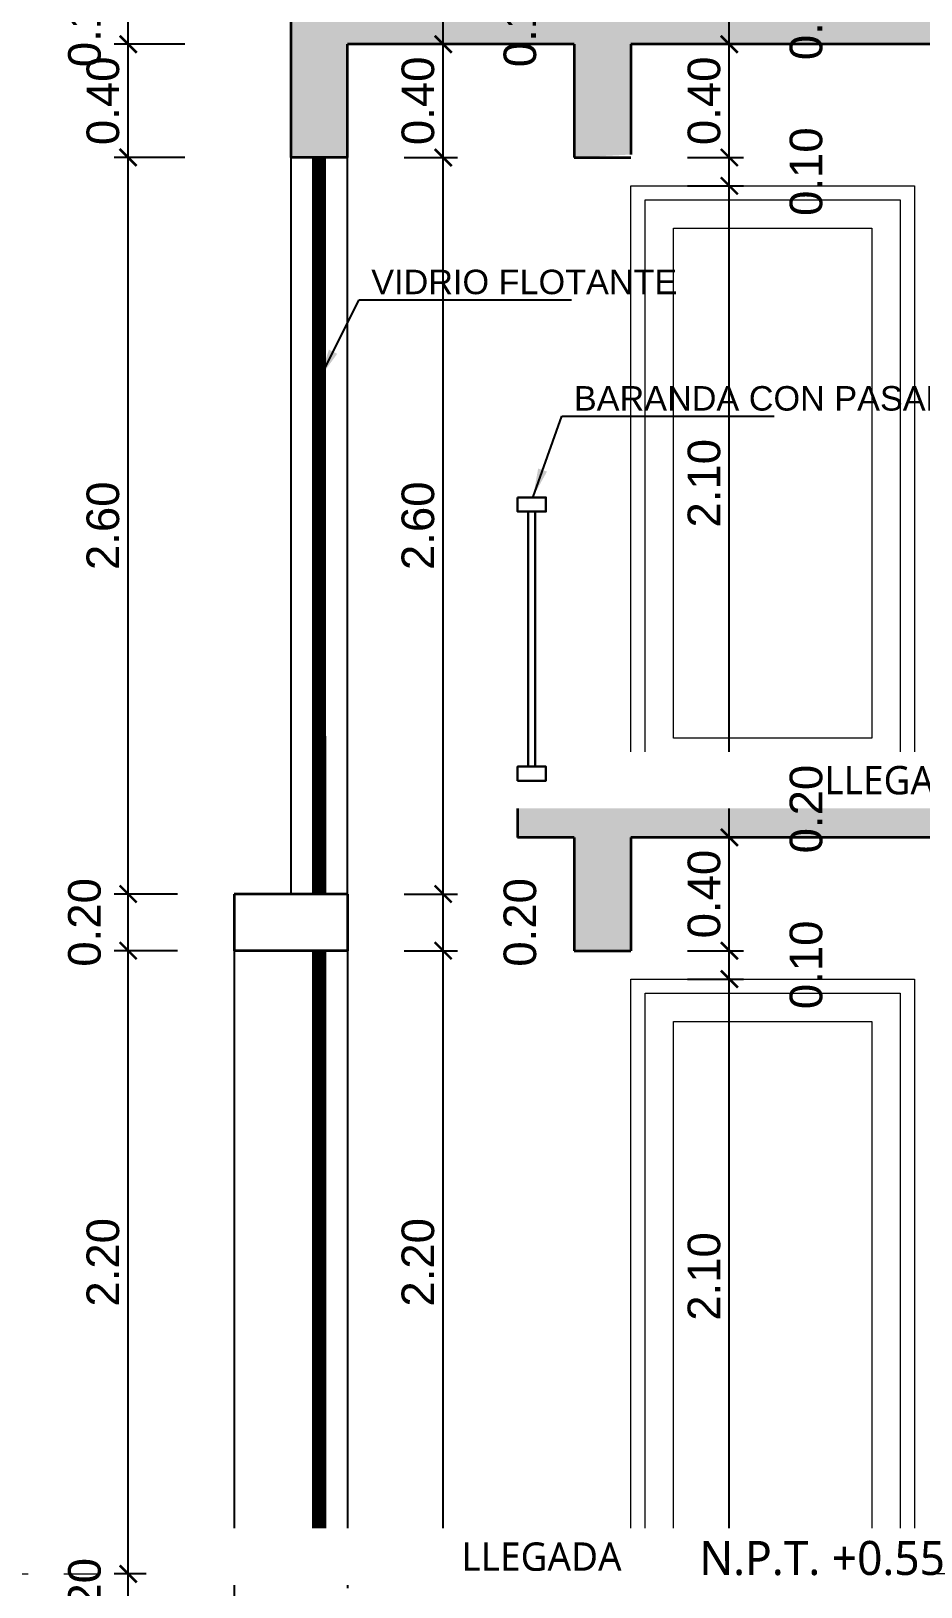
# Model space of a CAD drawing. Header units: feet. Extents: x -417 to 46, y -646 to -218.
# Drawn here: x -90.54 to -87.41, y -590.18 to -584.69 of the extents above; entities that cross this region are included whole.
import ezdxf

# ---------------------------------------------------------------- set-up
doc = ezdxf.new("R2010")
doc.units = ezdxf.units.FT
doc.header["$MEASUREMENT"] = 0
doc.linetypes.add('HIDDEN', pattern=[0.375, 0.25, -0.125])
for name, color, linetype, lineweight in [('A-WALL', 4, 'Continuous', 25), ('DIM-COTAS', 1, 'Continuous', 5), ('FURN', 2, 'Continuous', 30), ('MB', 2, 'Continuous', 20), ('Piso', 8, 'Continuous', 9), ('PUERTA', 8, 'Continuous', 9), ('TXT', 2, 'Continuous', 9), ('VUELOS', 8, 'HIDDEN', 0)]:
    doc.layers.add(name, color=color, linetype=linetype, lineweight=lineweight)
for name, color, linetype in [('DIM', 10, 'Continuous'), ('ESCALERAS', 2, 'Continuous'), ('TEXXT', 8, 'Continuous')]:
    doc.layers.add(name, color=color, linetype=linetype)
doc.styles.add('ads', font='trebuc.ttf', dxfattribs={"height": 0.14})
doc.styles.add('DAMIAN', font='arial.ttf', dxfattribs={"height": 0.12})
doc.styles.get("Standard").update_dxf_attribs({"font": 'arial.ttf', "height": 0.115})
doc.dimstyles.new('KEILY', dxfattribs={"dimtxt": 0.115, "dimasz": 0.06, "dimexe": 0.05, "dimexo": 0.2, "dimgap": 0.03, "dimtad": 1, "dimzin": 1, "dimdsep": 46, "dimtxsty": 'Standard', "dimblk": 'ARCHTICK', "dimcen": 2.5, "dimdle": 0.03, "dimclrd": 256, "dimclre": 256, "dimclrt": 7, "dimadec": 0, "dimazin": 0, "dimtfac": 1, "dimtmove": 2, "dimatfit": 3, "dimfxl": 0.2, "dimfxlon": 1, "dimtolj": 1, "dimtzin": 1, "dimarcsym": 0})

# ---------------------------------------------------------------- blocks, each defined once
blk = doc.blocks.new('_ArchTick')
at = {"layer": 'DIM-COTAS', "color": 0, "const_width": 0.15}
blk.add_lwpolyline([(-0.5, -0.5), (0.5, 0.5)], dxfattribs=at)
blk = doc.blocks.new('*D3076')
at = {"layer": 'Defpoints', "color": 0, "transparency": 16777216}
for p in [(-90.2017, -590.1376), (-89.8283, -590.1376, -0.0001), (-89.8283, -590.3376)]:
    blk.add_point(p, dxfattribs=at)
at = {"layer": 'DIM', "lineweight": -2, "transparency": 16777216}
for p, q in [((-90.2017, -590.3676), (-90.2017, -590.1076)), ((-90.0283, -590.1376), (-90.2517, -590.1376)), ((-90.0283, -590.3376), (-90.2517, -590.3376))]:
    blk.add_line(p, q, dxfattribs=at)
at = {"layer": 'DIM', "lineweight": -2, "transparency": 16777216, "xscale": 0.06, "yscale": 0.06, "zscale": 0.06}
for p, rotation in [((-90.2017, -590.1376), 90), ((-90.2017, -590.3376), 270)]:
    blk.add_blockref('_ArchTick', p, dxfattribs=dict(at, rotation=rotation))
at = {"layer": 'DIM', "color": 7, "transparency": 16777216, "insert": (-90.3554, -590.2376), "char_height": 0.115, "attachment_point": 5, "rotation": 90}
blk.add_mtext('\\A1;0.20', dxfattribs=at)
blk = doc.blocks.new('*D3077')
at = {"layer": 'Defpoints', "color": 0, "transparency": 16777216}
for p in [(-90.2017, -587.9376), (-89.8283, -587.9376, -0.005), (-89.8283, -590.1376, -0.0001)]:
    blk.add_point(p, dxfattribs=at)
at = {"layer": 'DIM', "lineweight": -2, "transparency": 16777216}
for p, q in [((-90.0283, -587.9376), (-90.2517, -587.9376)), ((-90.2017, -590.1676), (-90.2017, -587.9076)), ((-90.0283, -590.1376), (-90.2517, -590.1376))]:
    blk.add_line(p, q, dxfattribs=at)
at = {"layer": 'DIM', "lineweight": -2, "transparency": 16777216, "xscale": 0.06, "yscale": 0.06, "zscale": 0.06}
for p, rotation in [((-90.2017, -587.9376), 90), ((-90.2017, -590.1376), 270)]:
    blk.add_blockref('_ArchTick', p, dxfattribs=dict(at, rotation=rotation))
at = {"layer": 'DIM', "color": 7, "transparency": 16777216, "insert": (-90.2904, -589.0376), "char_height": 0.115, "attachment_point": 5, "rotation": 90}
blk.add_mtext('\\A1;2.20', dxfattribs=at)
blk = doc.blocks.new('*D3078')
at = {"layer": 'Defpoints', "color": 0, "transparency": 16777216}
for p in [(-90.2017, -587.7376), (-89.8283, -587.7376, -0.0054), (-89.8283, -587.9376, -0.005)]:
    blk.add_point(p, dxfattribs=at)
at = {"layer": 'DIM', "lineweight": -2, "transparency": 16777216}
for p, q in [((-90.2017, -587.9676), (-90.2017, -587.7076)), ((-90.0283, -587.7376), (-90.2517, -587.7376)), ((-90.0283, -587.9376), (-90.2517, -587.9376))]:
    blk.add_line(p, q, dxfattribs=at)
at = {"layer": 'DIM', "lineweight": -2, "transparency": 16777216, "xscale": 0.06, "yscale": 0.06, "zscale": 0.06}
for p, rotation in [((-90.2017, -587.7376), 90), ((-90.2017, -587.9376), 270)]:
    blk.add_blockref('_ArchTick', p, dxfattribs=dict(at, rotation=rotation))
at = {"layer": 'DIM', "color": 7, "transparency": 16777216, "insert": (-90.3554, -587.8376), "char_height": 0.115, "attachment_point": 5, "rotation": 90}
blk.add_mtext('\\A1;0.20', dxfattribs=at)
blk = doc.blocks.new('*D3079')
at = {"layer": 'Defpoints', "color": 0, "transparency": 16777216}
for p in [(-90.2017, -585.1375), (-89.6283, -585.1375, -0.0429), (-89.8283, -587.7376, -0.0054)]:
    blk.add_point(p, dxfattribs=at)
at = {"layer": 'DIM', "lineweight": -2, "transparency": 16777216}
for p, q in [((-90.0023, -585.1375), (-90.2517, -585.1375)), ((-90.2017, -587.7676), (-90.2017, -585.1075)), ((-90.0283, -587.7376), (-90.2517, -587.7376))]:
    blk.add_line(p, q, dxfattribs=at)
at = {"layer": 'DIM', "lineweight": -2, "transparency": 16777216, "xscale": 0.06, "yscale": 0.06, "zscale": 0.06}
for p, rotation in [((-90.2017, -585.1375), 90), ((-90.2017, -587.7376), 270)]:
    blk.add_blockref('_ArchTick', p, dxfattribs=dict(at, rotation=rotation))
at = {"layer": 'DIM', "color": 7, "transparency": 16777216, "insert": (-90.2904, -586.4376), "char_height": 0.115, "attachment_point": 5, "rotation": 90}
blk.add_mtext('\\A1;2.60', dxfattribs=at)
blk = doc.blocks.new('*D3080')
at = {"layer": 'Defpoints', "color": 0, "transparency": 16777216}
for p in [(-90.2017, -584.7377), (-89.4283, -584.7377, -0.0054), (-89.6283, -585.1375, -0.0429)]:
    blk.add_point(p, dxfattribs=at)
at = {"layer": 'DIM', "lineweight": -2, "transparency": 16777216}
for p, q in [((-90.0017, -584.7377), (-90.2517, -584.7377)), ((-90.2017, -585.1675), (-90.2017, -584.7077)), ((-90.0023, -585.1375), (-90.2517, -585.1375))]:
    blk.add_line(p, q, dxfattribs=at)
at = {"layer": 'DIM', "lineweight": -2, "transparency": 16777216, "xscale": 0.06, "yscale": 0.06, "zscale": 0.06}
for p, rotation in [((-90.2017, -584.7377), 90), ((-90.2017, -585.1375), 270)]:
    blk.add_blockref('_ArchTick', p, dxfattribs=dict(at, rotation=rotation))
at = {"layer": 'DIM', "color": 7, "transparency": 16777216, "insert": (-90.2904, -584.9376), "char_height": 0.115, "attachment_point": 5, "rotation": 90}
blk.add_mtext('\\A1;0.40', dxfattribs=at)
blk = doc.blocks.new('*D3081')
at = {"layer": 'Defpoints', "color": 0, "transparency": 16777216}
for p in [(-90.2017, -584.5876), (-89.6283, -584.5876, -0.0586), (-89.4283, -584.7377, -0.0054)]:
    blk.add_point(p, dxfattribs=at)
at = {"layer": 'DIM', "lineweight": -2, "transparency": 16777216}
for p, q in [((-90.0028, -584.5876), (-90.2517, -584.5876)), ((-90.2017, -584.7677), (-90.2017, -584.5576)), ((-90.0017, -584.7377), (-90.2517, -584.7377))]:
    blk.add_line(p, q, dxfattribs=at)
at = {"layer": 'DIM', "lineweight": -2, "transparency": 16777216, "xscale": 0.06, "yscale": 0.06, "zscale": 0.06}
for p, rotation in [((-90.2017, -584.5876), 90), ((-90.2017, -584.7377), 270)]:
    blk.add_blockref('_ArchTick', p, dxfattribs=dict(at, rotation=rotation))
at = {"layer": 'DIM', "color": 7, "transparency": 16777216, "insert": (-90.3554, -584.6626), "char_height": 0.115, "attachment_point": 5, "rotation": 90}
blk.add_mtext('\\A1;0.15', dxfattribs=at)
blk = doc.blocks.new('*D3088')
at = {"layer": 'Defpoints', "color": 0, "transparency": 16777216}
for p in [(-89.4283, -587.9376, -0.005), (-89.0905, -587.9376), (-89.5283, -590.1376)]:
    blk.add_point(p, dxfattribs=at)
at = {"layer": 'DIM', "lineweight": -2, "transparency": 16777216}
for p, q in [((-89.2283, -587.9376), (-89.0405, -587.9376)), ((-89.0905, -590.1676), (-89.0905, -587.9076)), ((-89.2905, -590.1376), (-89.0405, -590.1376))]:
    blk.add_line(p, q, dxfattribs=at)
at = {"layer": 'DIM', "lineweight": -2, "transparency": 16777216, "xscale": 0.06, "yscale": 0.06, "zscale": 0.06}
for p, rotation in [((-89.0905, -587.9376), 90), ((-89.0905, -590.1376), 270)]:
    blk.add_blockref('_ArchTick', p, dxfattribs=dict(at, rotation=rotation))
at = {"layer": 'DIM', "color": 7, "transparency": 16777216, "insert": (-89.1792, -589.0376), "char_height": 0.115, "attachment_point": 5, "rotation": 90}
blk.add_mtext('\\A1;2.20', dxfattribs=at)
blk = doc.blocks.new('*D3089')
at = {"layer": 'Defpoints', "color": 0, "transparency": 16777216}
for p in [(-89.4283, -587.7376, -0.0054), (-89.0905, -587.7376), (-89.4283, -587.9376, -0.005)]:
    blk.add_point(p, dxfattribs=at)
at = {"layer": 'DIM', "lineweight": -2, "transparency": 16777216}
for p, q in [((-89.0905, -587.9676), (-89.0905, -587.7076)), ((-89.2283, -587.7376), (-89.0405, -587.7376)), ((-89.2283, -587.9376), (-89.0405, -587.9376))]:
    blk.add_line(p, q, dxfattribs=at)
at = {"layer": 'DIM', "lineweight": -2, "transparency": 16777216, "xscale": 0.06, "yscale": 0.06, "zscale": 0.06}
for p, rotation in [((-89.0905, -587.7376), 90), ((-89.0905, -587.9376), 270)]:
    blk.add_blockref('_ArchTick', p, dxfattribs=dict(at, rotation=rotation))
at = {"layer": 'DIM', "color": 7, "transparency": 16777216, "insert": (-88.8194, -587.8376), "char_height": 0.115, "attachment_point": 5, "rotation": 90}
blk.add_mtext('\\A1;0.20', dxfattribs=at)
blk = doc.blocks.new('*D3090')
at = {"layer": 'Defpoints', "color": 0, "transparency": 16777216}
for p in [(-89.4283, -585.1375, -0.0054), (-89.0905, -585.1375), (-89.4283, -587.7376, -0.0054)]:
    blk.add_point(p, dxfattribs=at)
at = {"layer": 'DIM', "lineweight": -2, "transparency": 16777216}
for p, q in [((-89.2283, -585.1375), (-89.0405, -585.1375)), ((-89.0905, -587.7676), (-89.0905, -585.1075)), ((-89.2283, -587.7376), (-89.0405, -587.7376))]:
    blk.add_line(p, q, dxfattribs=at)
at = {"layer": 'DIM', "lineweight": -2, "transparency": 16777216, "xscale": 0.06, "yscale": 0.06, "zscale": 0.06}
for p, rotation in [((-89.0905, -585.1375), 90), ((-89.0905, -587.7376), 270)]:
    blk.add_blockref('_ArchTick', p, dxfattribs=dict(at, rotation=rotation))
at = {"layer": 'DIM', "color": 7, "transparency": 16777216, "insert": (-89.1792, -586.4376), "char_height": 0.115, "attachment_point": 5, "rotation": 90}
blk.add_mtext('\\A1;2.60', dxfattribs=at)
blk = doc.blocks.new('*D3091')
at = {"layer": 'Defpoints', "color": 0, "transparency": 16777216}
for p in [(-89.4283, -584.7377, -0.0054), (-89.0905, -584.7377), (-89.4283, -585.1375, -0.0054)]:
    blk.add_point(p, dxfattribs=at)
at = {"layer": 'DIM', "lineweight": -2, "transparency": 16777216}
for p, q in [((-89.2283, -584.7377), (-89.0405, -584.7377)), ((-89.0905, -585.1675), (-89.0905, -584.7077)), ((-89.2283, -585.1375), (-89.0405, -585.1375))]:
    blk.add_line(p, q, dxfattribs=at)
at = {"layer": 'DIM', "lineweight": -2, "transparency": 16777216, "xscale": 0.06, "yscale": 0.06, "zscale": 0.06}
for p, rotation in [((-89.0905, -584.7377), 90), ((-89.0905, -585.1375), 270)]:
    blk.add_blockref('_ArchTick', p, dxfattribs=dict(at, rotation=rotation))
at = {"layer": 'DIM', "color": 7, "transparency": 16777216, "insert": (-89.1792, -584.9376), "char_height": 0.115, "attachment_point": 5, "rotation": 90}
blk.add_mtext('\\A1;0.40', dxfattribs=at)
blk = doc.blocks.new('*D3092')
at = {"layer": 'Defpoints', "color": 0, "transparency": 16777216}
for p in [(-89.4283, -584.5876, -0.0054), (-89.0905, -584.5876), (-89.4283, -584.7377, -0.0054)]:
    blk.add_point(p, dxfattribs=at)
at = {"layer": 'DIM', "lineweight": -2, "transparency": 16777216}
for p, q in [((-89.2283, -584.5876), (-89.0405, -584.5876)), ((-89.0905, -584.7677), (-89.0905, -584.5576)), ((-89.2283, -584.7377), (-89.0405, -584.7377))]:
    blk.add_line(p, q, dxfattribs=at)
at = {"layer": 'DIM', "lineweight": -2, "transparency": 16777216, "xscale": 0.06, "yscale": 0.06, "zscale": 0.06}
for p, rotation in [((-89.0905, -584.5876), 90), ((-89.0905, -584.7377), 270)]:
    blk.add_blockref('_ArchTick', p, dxfattribs=dict(at, rotation=rotation))
at = {"layer": 'DIM', "color": 7, "transparency": 16777216, "insert": (-88.8194, -584.6626), "char_height": 0.115, "attachment_point": 5, "rotation": 90}
blk.add_mtext('\\A1;0.15', dxfattribs=at)
blk = doc.blocks.new('*D3094')
at = {"layer": 'Defpoints', "color": 0, "transparency": 16777216}
for p in [(-88.4283, -588.0376, -0.0001), (-88.0814, -588.0376), (-88.4283, -590.1376, -0.0001)]:
    blk.add_point(p, dxfattribs=at)
at = {"layer": 'DIM', "lineweight": -2, "transparency": 16777216}
for p, q in [((-88.2283, -588.0376), (-88.0314, -588.0376)), ((-88.0814, -590.1676), (-88.0814, -588.0076)), ((-88.2283, -590.1376), (-88.0314, -590.1376))]:
    blk.add_line(p, q, dxfattribs=at)
at = {"layer": 'DIM', "lineweight": -2, "transparency": 16777216, "xscale": 0.06, "yscale": 0.06, "zscale": 0.06}
for p, rotation in [((-88.0814, -588.0376), 90), ((-88.0814, -590.1376), 270)]:
    blk.add_blockref('_ArchTick', p, dxfattribs=dict(at, rotation=rotation))
at = {"layer": 'DIM', "color": 7, "transparency": 16777216, "insert": (-88.1701, -589.0876), "char_height": 0.115, "attachment_point": 5, "rotation": 90}
blk.add_mtext('\\A1;2.10', dxfattribs=at)
blk = doc.blocks.new('*D3095')
at = {"layer": 'Defpoints', "color": 0, "transparency": 16777216}
for p in [(-88.4283, -587.9376, -0.0373), (-88.0814, -587.9376), (-88.4283, -588.0376, -0.0001)]:
    blk.add_point(p, dxfattribs=at)
at = {"layer": 'DIM', "lineweight": -2, "transparency": 16777216}
for p, q in [((-88.2292, -587.9376), (-88.0314, -587.9376)), ((-88.0814, -588.0676), (-88.0814, -587.9076)), ((-88.2283, -588.0376), (-88.0314, -588.0376))]:
    blk.add_line(p, q, dxfattribs=at)
at = {"layer": 'DIM', "lineweight": -2, "transparency": 16777216, "xscale": 0.06, "yscale": 0.06, "zscale": 0.06}
for p, rotation in [((-88.0814, -587.9376), 90), ((-88.0814, -588.0376), 270)]:
    blk.add_blockref('_ArchTick', p, dxfattribs=dict(at, rotation=rotation))
at = {"layer": 'DIM', "color": 7, "transparency": 16777216, "insert": (-87.8102, -587.9876), "char_height": 0.115, "attachment_point": 5, "rotation": 90}
blk.add_mtext('\\A1;0.10', dxfattribs=at)
blk = doc.blocks.new('*D3096')
at = {"layer": 'Defpoints', "color": 0, "transparency": 16777216}
for p in [(-88.4283, -587.5377, -0.0337), (-88.0814, -587.5377), (-88.4283, -587.9376, -0.0373)]:
    blk.add_point(p, dxfattribs=at)
at = {"layer": 'DIM', "lineweight": -2, "transparency": 16777216}
for p, q in [((-88.229, -587.5377), (-88.0314, -587.5377)), ((-88.0814, -587.9676), (-88.0814, -587.5077)), ((-88.2292, -587.9376), (-88.0314, -587.9376))]:
    blk.add_line(p, q, dxfattribs=at)
at = {"layer": 'DIM', "lineweight": -2, "transparency": 16777216, "xscale": 0.06, "yscale": 0.06, "zscale": 0.06}
for p, rotation in [((-88.0814, -587.5377), 90), ((-88.0814, -587.9376), 270)]:
    blk.add_blockref('_ArchTick', p, dxfattribs=dict(at, rotation=rotation))
at = {"layer": 'DIM', "color": 7, "transparency": 16777216, "insert": (-88.1701, -587.7376), "char_height": 0.115, "attachment_point": 5, "rotation": 90}
blk.add_mtext('\\A1;0.40', dxfattribs=at)
blk = doc.blocks.new('*D3097')
at = {"layer": 'Defpoints', "color": 0, "transparency": 16777216}
for p in [(-88.0886, -587.3376, -0.0213), (-88.0814, -587.3376), (-88.4283, -587.5377, -0.0337)]:
    blk.add_point(p, dxfattribs=at)
at = {"layer": 'DIM', "lineweight": -2, "transparency": 16777216}
for p, q in [((-88.0814, -587.5677), (-88.0814, -587.3076)), ((-88.0783, -587.3376), (-88.0314, -587.3376)), ((-88.229, -587.5377), (-88.0314, -587.5377))]:
    blk.add_line(p, q, dxfattribs=at)
at = {"layer": 'DIM', "lineweight": -2, "transparency": 16777216, "xscale": 0.06, "yscale": 0.06, "zscale": 0.06}
for p, rotation in [((-88.0814, -587.3376), 90), ((-88.0814, -587.5377), 270)]:
    blk.add_blockref('_ArchTick', p, dxfattribs=dict(at, rotation=rotation))
at = {"layer": 'DIM', "color": 7, "transparency": 16777216, "insert": (-87.8102, -587.4376), "char_height": 0.115, "attachment_point": 5, "rotation": 90}
blk.add_mtext('\\A1;0.20', dxfattribs=at)
blk = doc.blocks.new('*D2846')
at = {"layer": 'Defpoints', "color": 0, "transparency": 16777216}
for p in [(-88.4283, -585.2376, -0.0001), (-88.0814, -585.2376), (-88.4283, -587.3376, -0.0001)]:
    blk.add_point(p, dxfattribs=at)
at = {"layer": 'DIM', "lineweight": -2, "transparency": 16777216}
for p, q in [((-88.2283, -585.2376), (-88.0314, -585.2376)), ((-88.0814, -587.3676), (-88.0814, -585.2076)), ((-88.2283, -587.3376), (-88.0314, -587.3376))]:
    blk.add_line(p, q, dxfattribs=at)
at = {"layer": 'DIM', "lineweight": -2, "transparency": 16777216, "xscale": 0.06, "yscale": 0.06, "zscale": 0.06}
for p, rotation in [((-88.0814, -585.2376), 90), ((-88.0814, -587.3376), 270)]:
    blk.add_blockref('_ArchTick', p, dxfattribs=dict(at, rotation=rotation))
at = {"layer": 'DIM', "color": 7, "transparency": 16777216, "insert": (-88.1701, -586.2876), "char_height": 0.115, "attachment_point": 5, "rotation": 90}
blk.add_mtext('\\A1;2.10', dxfattribs=at)
blk = doc.blocks.new('*D2847')
at = {"layer": 'Defpoints', "color": 0, "transparency": 16777216}
for p in [(-88.4283, -585.1376, -0.0373), (-88.0814, -585.1376), (-88.4283, -585.2376, -0.0001)]:
    blk.add_point(p, dxfattribs=at)
at = {"layer": 'DIM', "lineweight": -2, "transparency": 16777216}
for p, q in [((-88.2292, -585.1376), (-88.0314, -585.1376)), ((-88.0814, -585.2676), (-88.0814, -585.1076)), ((-88.2283, -585.2376), (-88.0314, -585.2376))]:
    blk.add_line(p, q, dxfattribs=at)
at = {"layer": 'DIM', "lineweight": -2, "transparency": 16777216, "xscale": 0.06, "yscale": 0.06, "zscale": 0.06}
for p, rotation in [((-88.0814, -585.1376), 90), ((-88.0814, -585.2376), 270)]:
    blk.add_blockref('_ArchTick', p, dxfattribs=dict(at, rotation=rotation))
at = {"layer": 'DIM', "color": 7, "transparency": 16777216, "insert": (-87.8102, -585.1876), "char_height": 0.115, "attachment_point": 5, "rotation": 90}
blk.add_mtext('\\A1;0.10', dxfattribs=at)
blk = doc.blocks.new('*D2848')
at = {"layer": 'Defpoints', "color": 0, "transparency": 16777216}
for p in [(-88.4283, -584.7377, -0.0337), (-88.0814, -584.7377), (-88.4283, -585.1376, -0.0373)]:
    blk.add_point(p, dxfattribs=at)
at = {"layer": 'DIM', "lineweight": -2, "transparency": 16777216}
for p, q in [((-88.229, -584.7377), (-88.0314, -584.7377)), ((-88.0814, -585.1676), (-88.0814, -584.7077)), ((-88.2292, -585.1376), (-88.0314, -585.1376))]:
    blk.add_line(p, q, dxfattribs=at)
at = {"layer": 'DIM', "lineweight": -2, "transparency": 16777216, "xscale": 0.06, "yscale": 0.06, "zscale": 0.06}
for p, rotation in [((-88.0814, -584.7377), 90), ((-88.0814, -585.1376), 270)]:
    blk.add_blockref('_ArchTick', p, dxfattribs=dict(at, rotation=rotation))
at = {"layer": 'DIM', "color": 7, "transparency": 16777216, "insert": (-88.1701, -584.9376), "char_height": 0.115, "attachment_point": 5, "rotation": 90}
blk.add_mtext('\\A1;0.40', dxfattribs=at)
blk = doc.blocks.new('*D2849')
at = {"layer": 'Defpoints', "color": 0, "transparency": 16777216}
for p in [(-88.0886, -584.5376, -0.0213), (-88.0814, -584.5376), (-88.4283, -584.7377, -0.0337)]:
    blk.add_point(p, dxfattribs=at)
at = {"layer": 'DIM', "lineweight": -2, "transparency": 16777216}
for p, q in [((-88.0814, -584.7677), (-88.0814, -584.5076)), ((-88.0783, -584.5376), (-88.0314, -584.5376)), ((-88.229, -584.7377), (-88.0314, -584.7377))]:
    blk.add_line(p, q, dxfattribs=at)
at = {"layer": 'DIM', "lineweight": -2, "transparency": 16777216, "xscale": 0.06, "yscale": 0.06, "zscale": 0.06}
for p, rotation in [((-88.0814, -584.5376), 90), ((-88.0814, -584.7377), 270)]:
    blk.add_blockref('_ArchTick', p, dxfattribs=dict(at, rotation=rotation))
at = {"layer": 'DIM', "color": 7, "transparency": 16777216, "insert": (-87.8102, -584.6376), "char_height": 0.115, "attachment_point": 5, "rotation": 90}
blk.add_mtext('\\A1;0.20', dxfattribs=at)
blk = doc.blocks.new('A$C47074A5C')
at = {"layer": 'FURN'}
for points in [[(0, 1), (0.1, 1), (0.1, 0.95), (0, 0.95)], [(0.0375, 0.05), (0.0625, 0.05), (0.0625, 0.95), (0.0375, 0.95)], [(0, 0), (0.1, 0), (0.1, 0.05), (0, 0.05)]]:
    blk.add_lwpolyline(points, close=True, dxfattribs=at)

msp = doc.modelspace()

# ---------------------------------------------------------------- hatches: boundary and pattern name
at = {"layer": 'Piso'}
h = msp.add_hatch(dxfattribs=at)
h.set_pattern_fill('AR-CONC', color=256, scale=0.02)
h.set_pattern_definition([(50, (-13.97997, -574.69289), (0.14345204, -0.01255043), [0.015, -0.165]), (355, (-13.97997, -574.69289), (-0.02775027, 0.15043843), [0.012, -0.132]), (100.45144, (-13.96802, -574.69393), (0.11570177, 0.137888), [0.01274804, -0.14022842]), (46.1842, (-13.97997, -574.65289), (0.21344827, -0.03310386), [0.0225, -0.2475]), (96.63564, (-13.96219, -574.65565), (0.1869324, 0.1948237), [0.01912207, -0.21034275]), (351.18416, (-13.97997, -574.65289), (0.1869324, 0.1948237), [0.018, -0.198]), (21, (-13.95997, -574.66289), (0.11938141, -0.08052378), [0.015, -0.165]), (326, (-13.95997, -574.66289), (0.04866307, 0.14503), [0.012, -0.132]), (71.45144, (-13.95002, -574.6696), (0.16804448, 0.06450623), [0.01274804, -0.14022842]), (37.5, (-13.97997, -574.69289), (0.00243197, 0.06657877), [0, -0.1304, 0, -0.134, 0, -0.1325]), (7.5, (-13.97997, -574.69289), (0.05261391, 0.07888234), [0, -0.0764, 0, -0.1274, 0, -0.0505]), (327.5, (-14.02457, -574.69289), (0.106764487, -0.004510974), [0, -0.05, 0, -0.156, 0, -0.207]), (317.5, (-14.04457, -574.69289), (0.11663723, 0.020021), [0, -0.065, 0, -0.1036, 0, -0.147])])
h.paths.add_polyline_path([(-88.8908, -578.9376), (-83.2289, -578.9376), (-83.2289, -579.1376), (-83.6283, -579.1376), (-83.6283, -579.4376), (-83.8283, -579.4376), (-83.8283, -578.9376), (-83.8278, -578.9376), (-83.8278, -579.1376), (-88.5783, -579.1376), (-88.5783, -579.4376), (-88.6658, -579.3876)])
h.paths.add_polyline_path([(-89.4283, -585.1375), (-89.6283, -585.1375), (-89.628, -584.5876), (-87.2138, -584.5876), (-84.728, -583.1376), (-83.6283, -583.1376), (-83.628, -583.2876), (-84.6875, -583.2876), (-87.1732, -584.7376), (-88.4282, -584.7377), (-88.4282, -585.1272), (-88.6282, -585.1376), (-88.6282, -584.7376), (-89.4283, -584.7376)])
edge = h.paths.add_edge_path()
edge.add_line((-88.7721, -581.7866), (-87.1281, -581.784))
edge.add_line((-87.1281, -581.784), (-87.1281, -581.9376))
edge.add_line((-87.1281, -581.9376), (-88.5783, -581.9376))
edge.add_line((-88.5783, -581.9376), (-88.5783, -582.2377))
edge.add_line((-88.5783, -582.2377), (-88.7783, -582.2377))
edge.add_line((-88.7783, -582.2377), (-88.7783, -581.7876))
edge.add_line((-83.6282, -585.9376), (-83.6282, -586.0876))
edge.add_line((-83.6282, -586.0876), (-84.6876, -586.0876))
edge.add_line((-84.6876, -586.0876), (-87.1733, -587.5376))
edge.add_line((-87.1733, -587.5376), (-88.4283, -587.5377))
edge.add_line((-88.4283, -587.5377), (-88.4283, -587.9376))
edge.add_line((-88.4283, -587.9376), (-88.6283, -587.9376))
edge.add_line((-88.6283, -587.9376), (-88.6283, -587.5376))
edge.add_line((-88.6283, -587.5376), (-88.8283, -587.5378))
edge.add_line((-88.8283, -587.5378), (-88.8282, -587.3876))
edge.add_line((-88.8282, -587.3876), (-87.2139, -587.3876))
edge.add_line((-87.2139, -587.3876), (-84.7282, -585.9376))
edge.add_line((-84.7282, -585.9376), (-83.6283, -585.9376))

# ---------------------------------------------------------------- linework, layer by layer
at = {"layer": 'A-WALL', "lineweight": 35}
for p, q in [((-89.6283, -584.1876, -0.0586), (-89.6283, -585.1375, -0.0429)), ((-88.6282, -584.7377, -0.0561), (-89.4283, -584.7377, -0.0607)), ((-89.4283, -585.1375, -0.0054), (-89.4283, -584.7377, -0.0054)), ((-88.6282, -584.7376, -0.0586), (-88.6282, -585.1376, -0.0586)), ((-87.1732, -584.7376, -0.0477), (-88.4282, -584.7377, -0.0549)), ((-88.4282, -584.7377, -0.0586), (-88.4282, -585.1272, -0.0586)), ((-89.4283, -585.1375, -0.0157), (-89.6283, -585.1375, -0.0064)), ((-88.6282, -585.1376, -0.0529), (-88.4282, -585.1376, -0.0586)), ((-87.2139, -587.3876, -0.0218), (-88.8283, -587.3876, -0.0322)), ((-88.8283, -587.3876, -0.0373), (-88.8283, -587.5377, -0.036)), ((-88.6283, -587.5377, -0.0348), (-88.8283, -587.5377, -0.036)), ((-88.6283, -587.5376, -0.0373), (-88.6283, -587.9376, -0.0373)), ((-87.1733, -587.5376, -0.0265), (-88.4283, -587.5377, -0.0337)), ((-88.4283, -587.5377, -0.0373), (-88.4283, -587.9376, -0.0373)), ((-89.4283, -587.7376, -0.0054), (-89.8283, -587.7376, -0.0054)), ((-89.8283, -587.7376, -0.0057), (-89.8283, -587.9376, -0.0053)), ((-89.4283, -587.7376, -0.0054), (-89.4283, -587.9376, -0.005)), ((-89.4283, -587.9376, -0.005), (-89.8283, -587.9376, -0.005)), ((-88.6283, -587.9376, -0.0316), (-88.4283, -587.9376, -0.0373))]:
    msp.add_line(p, q, dxfattribs=at)
at = {"layer": 'ESCALERAS'}
for p, q in [((-89.6283, -585.1375, -0.0429), (-89.6283, -587.7376)), ((-89.4283, -587.7376, -0.0054), (-89.4283, -585.1375, -0.0054)), ((-88.8283, -587.3876, -0.0322), (-88.8283, -587.3376, -0.0213)), ((-89.8283, -587.9376, -0.005), (-89.8283, -590.3376)), ((-89.4283, -587.9376, -0.005), (-89.4283, -590.1876))]:
    msp.add_line(p, q, dxfattribs=at)
at = {"layer": 'ESCALERAS', "color": 160, "true_color": 0x123aed, "const_width": 0.05}
for points in [[(-89.5283, -587.7376), (-89.5288, -585.1375)], [(-89.5283, -587.9376), (-89.5283, -590.1376)]]:
    msp.add_lwpolyline(points, dxfattribs=at)
at = {"layer": 'MB'}
for p, q in [((-87.1282, -587.3376, -0.0212), (-88.8283, -587.3376, -0.0213)), ((-87.1283, -590.1376, -0.0001), (-89.8283, -590.1376, -0.0001))]:
    msp.add_line(p, q, dxfattribs=at)
at = {"layer": 'PUERTA'}
for points, elevation in [([(-88.4283, -585.2376), (-87.4283, -585.2376), (-87.4283, -587.3376), (-88.4283, -587.3376)], -0.0213), ([(-88.3783, -585.2876), (-87.4783, -585.2876), (-87.4783, -587.2876), (-88.3783, -587.2876)], -0.0213), ([(-88.2783, -585.3876), (-87.5783, -585.3876), (-87.5783, -587.1876), (-88.2783, -587.1876)], -0.0213), ([(-88.4283, -588.0376), (-87.4283, -588.0376), (-87.4283, -590.1376), (-88.4283, -590.1376)], -0.0001), ([(-88.3783, -588.0876), (-87.4783, -588.0876), (-87.4783, -590.0876), (-88.3783, -590.0876)], -0.0001), ([(-88.2783, -588.1876), (-87.5783, -588.1876), (-87.5783, -589.9876), (-88.2783, -589.9876)], -0.0001)]:
    msp.add_lwpolyline(points, close=True, dxfattribs=dict(at, elevation=elevation))
at = {"layer": 'VUELOS'}
msp.add_line((-92.304, -590.1376), (-90.301, -590.1376), dxfattribs=at)

# ---------------------------------------------------------------- texts
at = {"layer": 'TEXXT', "color": 7, "style": 'DAMIAN'}
for s, p in [('VIDRIO FLOTANTE', (-89.3444, -585.6201, 0.0196)), ('BARANDA CON PASAMANOS', (-88.6297, -586.031, -0.0017))]:
    msp.add_text(s, height=0.0864, dxfattribs=at).set_placement(p)

# ---------------------------------------------------------------- dimensions: what is measured, and where the dimension line sits
at = {"layer": 'DIM'}
for base, p1, p2, picture, middle in [((-90.2017, -584.5876), (-89.4283, -584.7377, -0.0054), (-89.6283, -584.5876, -0.0586), '*D3081', (-90.3554, -584.6626)), ((-89.0905, -584.5876), (-89.4283, -584.7377, -0.0054), (-89.4283, -584.5876, -0.0054), '*D3092', (-88.8194, -584.6626)), ((-88.0814, -584.5376, -0.0212), (-88.4283, -584.7377, -0.0549), (-88.0886, -584.5376, -0.0425), '*D2849', (-87.8102, -584.6376, -0.0212)), ((-90.2017, -584.7377), (-89.6283, -585.1375, -0.0429), (-89.4283, -584.7377, -0.0054), '*D3080', (-90.2904, -584.9376)), ((-89.0905, -584.7377), (-89.4283, -585.1375, -0.0054), (-89.4283, -584.7377, -0.0054), '*D3091', (-89.1792, -584.9376)), ((-88.0814, -584.7377, -0.0212), (-88.4283, -585.1376, -0.0586), (-88.4283, -584.7377, -0.0549), '*D2848', (-88.1701, -584.9376, -0.0212)), ((-88.0814, -585.1376, -0.0212), (-88.4283, -585.2376, -0.0213), (-88.4283, -585.1376, -0.0586), '*D2847', (-87.8102, -585.1876, -0.0212)), ((-90.2017, -585.1375), (-89.8283, -587.7376, -0.0054), (-89.6283, -585.1375, -0.0429), '*D3079', (-90.2904, -586.4376)), ((-89.0905, -585.1375), (-89.4283, -587.7376, -0.0054), (-89.4283, -585.1375, -0.0054), '*D3090', (-89.1792, -586.4376)), ((-88.0814, -585.2376, -0.0212), (-88.4283, -587.3376, -0.0213), (-88.4283, -585.2376, -0.0213), '*D2846', (-88.1701, -586.2876, -0.0212)), ((-88.0814, -587.3376), (-88.4283, -587.5377, -0.0337), (-88.0886, -587.3376, -0.0213), '*D3097', (-87.8102, -587.4376)), ((-88.0814, -587.5377), (-88.4283, -587.9376, -0.0373), (-88.4283, -587.5377, -0.0337), '*D3096', (-88.1701, -587.7376)), ((-90.2017, -587.7376), (-89.8283, -587.9376, -0.005), (-89.8283, -587.7376, -0.0054), '*D3078', (-90.3554, -587.8376)), ((-89.0905, -587.7376), (-89.4283, -587.9376, -0.005), (-89.4283, -587.7376, -0.0054), '*D3089', (-88.8194, -587.8376)), ((-88.0814, -587.9376), (-88.4283, -588.0376, -0.0001), (-88.4283, -587.9376, -0.0373), '*D3095', (-87.8102, -587.9876)), ((-90.2017, -587.9376), (-89.8283, -590.1376, -0.0001), (-89.8283, -587.9376, -0.005), '*D3077', (-90.2904, -589.0376)), ((-89.0905, -587.9376), (-89.5283, -590.1376), (-89.4283, -587.9376, -0.005), '*D3088', (-89.1792, -589.0376)), ((-88.0814, -588.0376), (-88.4283, -590.1376, -0.0001), (-88.4283, -588.0376, -0.0001), '*D3094', (-88.1701, -589.0876)), ((-90.2017, -590.1376), (-89.8283, -590.3376), (-89.8283, -590.1376, -0.0001), '*D3076', (-90.3554, -590.2376))]:
    dim = msp.add_linear_dim(base=base, p1=p1, p2=p2, angle=90, dimstyle='KEILY', dxfattribs=at)
    dim.commit()
    dim.dimension.update_dxf_attribs({"geometry": picture, "text_midpoint": middle})

# ---------------------------------------------------------------- leaders
for points in [[(-89.5239, -585.9124, 0.0196), (-89.3872, -585.6397, 0.0196), (-88.6382, -585.6397, 0.0196)], [(-88.7736, -586.3352, -0.0017), (-88.6725, -586.0506, -0.0017), (-87.9235, -586.0506, -0.0017)]]:
    msp.add_leader(points, dimstyle='KEILY', override={"dimasz": 0.1, "dimgap": 0.04, "dimtad": 0}, dxfattribs=at)

# ---------------------------------------------------------------- next in the draw order: texts
at = {"layer": 'TXT', "char_height": 0.1, "width": 2.688, "attachment_point": 2, "style": 'ads', "bg_fill": 2}
for insert in [(-87.4635, -587.2856, -0.0424), (-88.7439, -590.0263)]:
    msp.add_mtext('LLEGADA', dxfattribs=dict(at, insert=insert))

# ---------------------------------------------------------------- next in the draw order: block references
at = {"layer": 'DIM'}
msp.add_blockref('A$C47074A5C', (-88.8283, -587.3376, -0.0213), dxfattribs=at)
msp.add_blockref('A$C47074A5C', (-88.8283, -587.3376, -0.0213), dxfattribs=at)

# ---------------------------------------------------------------- next in the draw order: texts
at = {"layer": 'TXT', "insert": (-87.7535, -590.0211), "char_height": 0.12, "width": 3.744, "attachment_point": 2, "style": 'ads'}
msp.add_mtext('N.P.T. +0.55', dxfattribs=at)

doc.saveas('drawing.dxf')
